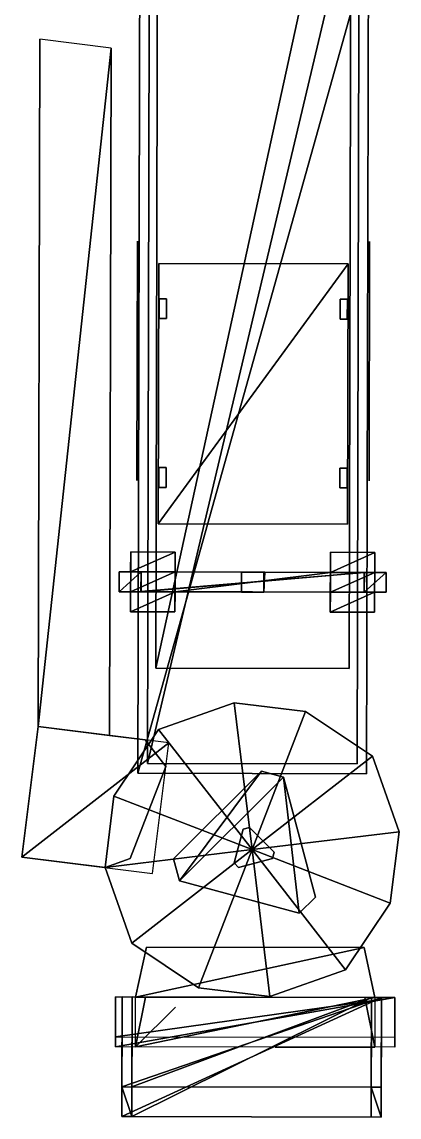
# Model space of a CAD drawing. Header units: millimetres. Extents: x -39 to 131, y -304 to 0.
# Drawn here: x -29.82 to -26.04, y -138.36 to -127.38 of the extents above; entities that cross this region are included whole.
import ezdxf

# ---------------------------------------------------------------- set-up
doc = ezdxf.new("R2010")
doc.units = ezdxf.units.MM
for name, color, linetype in [('MESH145', 7, 'Continuous'), ('MESH146', 7, 'Continuous'), ('MESH17', 7, 'Continuous'), ('MESH173', 7, 'Continuous'), ('MESH174', 7, 'Continuous'), ('MESH18', 7, 'Continuous'), ('MESH231', 7, 'Continuous'), ('MESH232', 7, 'Continuous'), ('MESH233', 7, 'Continuous'), ('MESH234', 7, 'Continuous'), ('MESH235', 7, 'Continuous'), ('MESH236', 7, 'Continuous'), ('MESH370', 7, 'Continuous'), ('MESH371', 7, 'Continuous'), ('MESH372', 7, 'Continuous'), ('MESH373', 7, 'Continuous'), ('MESH374', 7, 'Continuous'), ('MESH375', 7, 'Continuous'), ('MESH376', 7, 'Continuous'), ('MESH377', 7, 'Continuous'), ('MESH378', 7, 'Continuous'), ('MESH443', 7, 'Continuous'), ('MESH444', 7, 'Continuous'), ('MESH503', 7, 'Continuous'), ('MESH504', 7, 'Continuous'), ('MESH505', 7, 'Continuous'), ('MESH506', 7, 'Continuous'), ('MESH507', 7, 'Continuous'), ('MESH508', 7, 'Continuous'), ('MESH85', 7, 'Continuous'), ('MESH86', 7, 'Continuous'), ('MESH87', 7, 'Continuous'), ('MESH88', 7, 'Continuous'), ('MESH89', 7, 'Continuous'), ('MESH90', 7, 'Continuous'), ('TUNNEL2117', 7, 'Continuous'), ('TUNNEL3129', 7, 'Continuous')]:
    doc.layers.add(name, color=color, linetype=linetype)

msp = doc.modelspace()

# ---------------------------------------------------------------- meshes
at = {"layer": 'MESH145'}
mesh = msp.add_polyface(dxfattribs=at)
corners = [(-27.295, -135.709, 5.945), (-27.312, -135.772, 5.945), (-27.295, -135.709, 5.703), (-27.312, -135.772, 5.703), (-27.312, -135.772, 5.945), (-27.652, -135.862, 5.945), (-27.312, -135.772, 5.703), (-27.652, -135.862, 5.703), (-27.698, -135.816, 5.703), (-27.652, -135.862, 5.703), (-27.652, -135.862, 5.945), (-27.698, -135.816, 5.945), (-27.606, -135.476, 5.703), (-27.698, -135.816, 5.703), (-27.698, -135.816, 5.945), (-27.606, -135.476, 5.945), (-27.543, -135.46, 5.945), (-27.606, -135.476, 5.703), (-27.606, -135.476, 5.945), (-27.543, -135.46, 5.703), (-27.543, -135.46, 5.945), (-27.295, -135.709, 5.703), (-27.543, -135.46, 5.703), (-27.295, -135.709, 5.945)]
mesh.append_faces([[corners[k] for k in face] for face in [(0, 1, 2), (2, 1, 3), (4, 5, 6), (5, 7, 6), (8, 9, 10), (8, 10, 11), (12, 13, 14), (12, 14, 15), (16, 17, 18), (16, 19, 17), (20, 21, 22), (20, 23, 21)]])
at = {"layer": 'MESH146'}
mesh = msp.add_polyface(dxfattribs=at)
corners = [(-26.883, -136.158, 5.933), (-27.203, -134.955, 5.933), (-27.045, -136.319, 5.933), (-27.203, -134.955, 6.683), (-26.883, -136.158, 5.933), (-27.203, -134.955, 5.933), (-26.883, -136.158, 6.683), (-26.883, -136.158, 6.683), (-27.203, -134.955, 6.683), (-27.045, -136.319, 6.683), (-27.045, -136.319, 6.683), (-27.203, -134.955, 6.683), (-28.246, -135.994, 6.683), (-27.203, -134.955, 6.683), (-27.423, -134.896, 6.683), (-28.246, -135.994, 6.683), (-27.203, -134.955, 6.683), (-27.423, -134.896, 5.933), (-27.423, -134.896, 6.683), (-27.203, -134.955, 5.933), (-27.203, -134.955, 5.933), (-27.423, -134.896, 5.933), (-28.246, -135.994, 5.933), (-27.423, -134.896, 5.933), (-28.305, -135.774, 5.933), (-28.246, -135.994, 5.933), (-27.423, -134.896, 6.683), (-27.423, -134.896, 5.933), (-28.305, -135.774, 5.933), (-28.305, -135.774, 6.683), (-28.305, -135.774, 5.933), (-28.246, -135.994, 6.683), (-28.305, -135.774, 6.683), (-28.246, -135.994, 5.933), (-28.246, -135.994, 6.683), (-28.246, -135.994, 5.933), (-27.045, -136.319, 5.933), (-27.045, -136.319, 5.933), (-27.203, -134.955, 5.933), (-28.246, -135.994, 5.933), (-27.045, -136.319, 6.683), (-27.045, -136.319, 6.683), (-27.045, -136.319, 5.933), (-26.883, -136.158, 5.933), (-26.883, -136.158, 6.683), (-27.423, -134.896, 6.683), (-28.305, -135.774, 6.683), (-28.246, -135.994, 6.683)]
mesh.append_faces([[corners[k] for k in face] for face in [(0, 1, 2), (3, 4, 5), (3, 6, 4), (7, 8, 9), (10, 11, 12), (13, 14, 15), (16, 17, 18), (16, 19, 17), (20, 21, 22), (23, 24, 25), (26, 27, 28), (26, 28, 29), (30, 31, 32), (30, 33, 31), (34, 35, 36), (37, 38, 39), (40, 34, 36), (41, 42, 43), (41, 43, 44), (45, 46, 47)]])
at = {"layer": 'MESH17'}
mesh = msp.add_polyface(dxfattribs=at)
corners = [(-26.34, -129.585, 5.149), (-26.345, -131.985, 5.149), (-26.345, -131.985, 3.666), (-26.34, -129.585, 3.666)]
mesh.append_faces([[corners[k] for k in face] for face in [(0, 1, 2), (0, 2, 3)]])
at = {"layer": 'MESH173'}
mesh = msp.add_polyface(dxfattribs=at)
corners = [(-26.223, -138.364, 5.432), (-26.323, -138.064, 3.232), (-26.223, -138.064, 3.232), (-26.323, -138.364, 5.432), (-26.321, -137.164, 3.332), (-26.323, -138.064, 3.232), (-26.323, -138.364, 5.432), (-26.321, -137.164, 3.332), (-28.723, -138.059, 3.232), (-26.323, -138.064, 3.232), (-26.321, -137.164, 3.332), (-28.721, -137.159, 3.332), (-28.723, -138.059, 3.232), (-28.721, -137.159, 3.332), (-28.723, -138.359, 5.432), (-28.723, -138.059, 3.232), (-28.721, -137.159, 5.532), (-28.723, -138.359, 5.432), (-28.721, -137.159, 3.332), (-26.321, -137.164, 5.532), (-28.723, -138.359, 5.432), (-28.721, -137.159, 5.532), (-26.321, -137.164, 5.532), (-26.323, -138.364, 5.432), (-28.723, -138.359, 5.432), (-26.321, -137.164, 3.332), (-26.323, -138.364, 5.432), (-26.321, -137.164, 5.532), (-28.723, -138.359, 5.432), (-28.823, -138.059, 3.232), (-28.723, -138.059, 3.232), (-28.823, -138.359, 5.432), (-28.823, -138.059, 3.232), (-28.723, -138.359, 5.432)]
mesh.append_faces([[corners[k] for k in face] for face in [(0, 1, 2), (3, 1, 0), (4, 5, 6), (7, 8, 9), (10, 11, 12), (13, 14, 15), (16, 17, 18), (19, 20, 21), (22, 23, 24), (25, 26, 27), (28, 29, 30), (31, 32, 33)]])
at = {"layer": 'MESH174'}
mesh = msp.add_polyface(dxfattribs=at)
corners = [(-28.823, -138.359, 5.532), (-26.223, -138.364, 5.432), (-26.223, -138.364, 5.532), (-28.823, -138.359, 5.432), (-26.221, -137.164, 5.632), (-28.823, -138.359, 5.532), (-26.223, -138.364, 5.532), (-26.221, -137.164, 5.632), (-28.821, -137.159, 5.632), (-28.823, -138.359, 5.532), (-28.821, -137.159, 5.632), (-28.821, -137.159, 3.232), (-28.823, -138.359, 5.532), (-28.821, -137.159, 3.232), (-28.823, -138.059, 3.132), (-28.823, -138.359, 5.532), (-26.221, -137.164, 3.232), (-28.823, -138.059, 3.132), (-28.821, -137.159, 3.232), (-26.221, -137.164, 3.232), (-26.223, -138.064, 3.132), (-28.823, -138.059, 3.132), (-26.221, -137.164, 3.232), (-26.223, -138.364, 5.532), (-26.223, -138.064, 3.132), (-26.221, -137.164, 5.632), (-26.223, -138.364, 5.532), (-26.221, -137.164, 3.232), (-28.823, -138.059, 3.232), (-28.823, -138.059, 3.132), (-26.223, -138.064, 3.132), (-26.223, -138.064, 3.232)]
mesh.append_faces([[corners[k] for k in face] for face in [(0, 1, 2), (0, 3, 1), (4, 5, 6), (7, 8, 9), (10, 11, 12), (13, 14, 15), (16, 17, 18), (19, 20, 21), (22, 23, 24), (25, 26, 27), (28, 29, 30), (28, 30, 31)]])
at = {"layer": 'MESH18'}
mesh = msp.add_polyface(dxfattribs=at)
corners = [(-28.667, -129.58, 3.666), (-28.673, -131.98, 5.149), (-28.667, -129.58, 5.149), (-28.673, -131.98, 3.666)]
mesh.append_faces([[corners[k] for k in face] for face in [(0, 1, 2), (0, 3, 1)]])
at = {"layer": 'MESH231'}
mesh = msp.add_polyface(dxfattribs=at)
corners = [(-26.044, -135.504, 3.132), (-27.517, -135.682, 3.132), (-26.312, -134.745, 3.132), (-26.133, -136.218, 3.132), (-26.044, -135.504, 5.7), (-26.133, -136.218, 3.132), (-26.044, -135.504, 3.132), (-26.133, -136.218, 5.7), (-26.044, -135.504, 5.7), (-27.517, -135.682, 5.7), (-26.133, -136.218, 5.7), (-26.312, -134.745, 5.7), (-26.312, -134.745, 5.7), (-26.044, -135.504, 5.7), (-26.044, -135.504, 3.132), (-26.312, -134.745, 3.132), (-26.312, -134.745, 5.7), (-26.312, -134.745, 3.132), (-26.982, -134.298, 3.132), (-26.982, -134.298, 3.132), (-27.696, -134.209, 3.132), (-28.455, -134.477, 3.132), (-28.902, -135.147, 3.132), (-28.991, -135.861, 3.132), (-28.723, -136.62, 3.132), (-28.053, -137.067, 3.132), (-27.339, -137.156, 3.132), (-28.053, -137.067, 5.7), (-28.053, -137.067, 3.132), (-27.339, -137.156, 3.132), (-28.723, -136.62, 5.7), (-28.053, -137.067, 3.132), (-28.053, -137.067, 5.7), (-28.723, -136.62, 3.132), (-28.991, -135.861, 3.132), (-28.723, -136.62, 3.132), (-28.723, -136.62, 5.7), (-28.991, -135.861, 3.132), (-28.723, -136.62, 5.7), (-28.991, -135.861, 5.7), (-28.991, -135.861, 5.7), (-28.723, -136.62, 5.7), (-28.902, -135.147, 5.7), (-28.455, -134.477, 5.7), (-27.696, -134.209, 5.7), (-26.982, -134.298, 5.7), (-26.982, -134.298, 5.7), (-27.696, -134.209, 3.132), (-27.696, -134.209, 5.7), (-26.982, -134.298, 3.132), (-26.982, -134.298, 5.7), (-27.696, -134.209, 5.7), (-27.696, -134.209, 3.132), (-28.455, -134.477, 3.132), (-28.455, -134.477, 5.7), (-28.455, -134.477, 5.432), (-28.902, -135.147, 5.7), (-28.455, -134.477, 5.7), (-28.902, -135.147, 5.432), (-27.517, -135.682, 5.432), (-28.902, -135.147, 5.432), (-28.455, -134.477, 5.432), (-28.991, -135.861, 5.432), (-28.902, -135.147, 5.432), (-28.991, -135.861, 5.432), (-28.991, -135.861, 5.7), (-28.902, -135.147, 5.7), (-28.053, -137.067, 5.7), (-27.339, -137.156, 5.7), (-26.58, -136.888, 5.7), (-26.133, -136.218, 5.7), (-26.58, -136.888, 5.7), (-26.58, -136.888, 3.132), (-27.339, -137.156, 5.7), (-26.58, -136.888, 3.132), (-26.58, -136.888, 5.7), (-27.339, -137.156, 3.132), (-27.339, -137.156, 5.7), (-26.58, -136.888, 3.132), (-26.133, -136.218, 3.132)]
mesh.append_faces([[corners[k] for k in face] for face in [(0, 1, 2), (0, 3, 1), (4, 5, 6), (4, 7, 5), (8, 9, 10), (8, 11, 9), (12, 13, 14), (12, 14, 15), (16, 17, 18), (2, 1, 19), (19, 1, 20), (1, 21, 20), (1, 22, 21), (1, 23, 22), (1, 24, 23), (1, 25, 24), (26, 25, 1), (27, 28, 29), (30, 31, 32), (30, 33, 31), (34, 35, 36), (37, 38, 39), (9, 40, 41), (9, 42, 40), (9, 43, 42), (9, 44, 43), (45, 44, 9), (46, 47, 48), (46, 49, 47), (16, 18, 50), (11, 45, 9), (51, 52, 53), (51, 53, 54), (55, 56, 57), (55, 58, 56), (59, 60, 61), (59, 62, 60), (63, 64, 65), (63, 65, 66), (9, 41, 67), (68, 9, 67), (69, 9, 68), (10, 9, 69), (70, 71, 72), (73, 74, 75), (73, 76, 74), (27, 29, 77), (78, 26, 1), (3, 78, 1), (70, 72, 79)]])
at = {"layer": 'MESH232'}
mesh = msp.add_polyface(dxfattribs=at)
corners = [(-28.946, -134.536, 4.132), (-28.589, -134.581, 3.132), (-28.589, -134.581, 4.132), (-28.946, -134.536, 3.132), (-28.931, -127.645, 1.532), (-28.946, -134.536, 3.132), (-28.946, -134.536, 4.132), (-28.931, -127.645, 0.532), (-28.589, -134.581, 4.132), (-28.946, -134.536, 3.132), (-28.946, -134.536, 4.132), (-28.589, -134.581, 3.132)]
mesh.append_faces([[corners[k] for k in face] for face in [(0, 1, 2), (0, 3, 1), (4, 5, 6), (7, 5, 4), (8, 9, 10), (8, 11, 9)]])
at = {"layer": 'MESH233'}
mesh = msp.add_polyface(dxfattribs=at)
corners = [(-29.825, -135.757, 4.132), (-28.991, -135.861, 3.132), (-28.991, -135.861, 4.132), (-29.825, -135.757, 3.132), (-29.661, -134.447, 3.132), (-29.825, -135.757, 3.132), (-29.825, -135.757, 4.132), (-29.661, -134.447, 4.132), (-29.825, -135.757, 3.132), (-29.661, -134.447, 3.132), (-29.825, -135.757, 4.132), (-29.661, -134.447, 4.132), (-29.645, -127.556, 1.532), (-29.661, -134.447, 4.132), (-29.661, -134.447, 3.132), (-29.645, -127.556, 0.532), (-28.991, -135.861, 4.132), (-29.825, -135.757, 3.132), (-29.825, -135.757, 4.132), (-28.991, -135.861, 3.132)]
mesh.append_faces([[corners[k] for k in face] for face in [(0, 1, 2), (0, 3, 1), (4, 5, 6), (7, 8, 9), (7, 10, 8), (4, 6, 11), (12, 13, 14), (12, 14, 15), (16, 17, 18), (16, 19, 17)]])
at = {"layer": 'MESH234'}
mesh = msp.add_polyface(dxfattribs=at)
corners = [(-28.931, -127.645, 0.632), (-29.661, -134.447, 3.232), (-28.946, -134.536, 3.232), (-28.931, -127.645, 0.632), (-29.645, -127.556, 0.632), (-29.661, -134.447, 3.232)]
mesh.append_faces([[corners[k] for k in face] for face in [(0, 1, 2), (3, 4, 5)]])
at = {"layer": 'MESH235'}
mesh = msp.add_polyface(dxfattribs=at)
corners = [(-28.589, -134.581, 3.132), (-28.381, -134.849, 5.432), (-28.589, -134.581, 5.432), (-28.381, -134.849, 3.132), (-28.381, -134.849, 3.132), (-28.738, -135.772, 5.432), (-28.381, -134.849, 5.432), (-28.738, -135.772, 3.132), (-28.738, -135.772, 5.432), (-28.738, -135.772, 3.132), (-28.991, -135.861, 3.132), (-28.738, -135.772, 5.432), (-28.991, -135.861, 3.132), (-28.991, -135.861, 5.432)]
mesh.append_faces([[corners[k] for k in face] for face in [(0, 1, 2), (0, 3, 1), (4, 5, 6), (4, 7, 5), (8, 9, 10), (11, 12, 13)]])
at = {"layer": 'MESH236'}
mesh = msp.add_polyface(dxfattribs=at)
corners = [(-28.351, -134.611, 3.232), (-29.825, -135.757, 3.232), (-28.515, -135.921, 3.232), (-29.661, -134.447, 3.232)]
mesh.append_faces([[corners[k] for k in face] for face in [(0, 1, 2), (0, 3, 1)]])
at = {"layer": 'MESH370'}
mesh = msp.add_polyface(dxfattribs=at)
corners = [(-28.629, -132.898, 8.581), (-28.85, -133.096, 8.581), (-28.629, -133.097, 8.581), (-28.85, -132.897, 8.581), (-28.629, -132.898, 8.581), (-28.85, -132.897, 8.255), (-28.85, -132.897, 8.581), (-28.629, -132.898, 8.255), (-28.629, -132.898, 8.581), (-28.629, -133.097, 8.255), (-28.629, -132.898, 8.255), (-28.629, -133.097, 8.581), (-28.85, -133.096, 8.581), (-28.629, -133.097, 8.255), (-28.629, -133.097, 8.581), (-28.85, -133.096, 8.255), (-28.85, -132.897, 8.255), (-28.85, -133.096, 8.255), (-28.85, -133.096, 8.581), (-28.85, -132.897, 0.182), (-28.85, -133.096, 0.182), (-28.629, -132.898, 0.182), (-28.85, -133.096, 0.182), (-28.85, -132.897, 0.182), (-28.629, -133.097, 0.182), (-26.393, -132.903, 0.182), (-26.394, -133.102, 0.182), (-26.172, -132.903, 0.182), (-26.173, -133.102, 0.182), (-26.172, -132.903, 8.255), (-26.173, -133.102, 0.182), (-26.172, -132.903, 0.182), (-26.173, -133.102, 8.255), (-26.172, -132.903, 8.581), (-26.173, -133.102, 8.581), (-26.172, -132.903, 8.581), (-26.394, -133.102, 8.581), (-26.173, -133.102, 8.581), (-26.393, -132.903, 8.581), (-26.172, -132.903, 8.581), (-26.393, -132.903, 8.255), (-26.393, -132.903, 8.581), (-26.172, -132.903, 8.255), (-26.393, -132.903, 0.182), (-26.172, -132.903, 0.182), (-26.393, -132.903, 8.255), (-26.394, -133.102, 8.581), (-26.393, -132.903, 8.581), (-26.394, -133.102, 8.255), (-26.393, -132.903, 0.582), (-26.394, -133.102, 0.582), (-26.393, -132.903, 0.582), (-28.629, -133.097, 0.582), (-26.394, -133.102, 0.582), (-28.629, -132.898, 0.582), (-26.393, -132.903, 0.582), (-28.629, -132.898, 0.182), (-28.629, -132.898, 0.582), (-26.393, -132.903, 0.182), (-28.629, -133.097, 0.582), (-28.629, -132.898, 0.582), (-28.629, -133.097, 0.582), (-26.394, -133.102, 0.182), (-26.394, -133.102, 0.582), (-28.629, -133.097, 0.182), (-26.394, -133.102, 8.581), (-26.394, -133.102, 8.255), (-26.173, -133.102, 8.255), (-26.173, -133.102, 0.182), (-26.394, -133.102, 0.182), (-26.173, -133.102, 8.581), (-28.85, -133.096, 0.182), (-28.629, -133.097, 0.182), (-28.629, -132.898, 0.182), (-28.85, -132.897, 0.182), (-28.85, -132.897, 8.581)]
mesh.append_faces([[corners[k] for k in face] for face in [(0, 1, 2), (0, 3, 1), (4, 5, 6), (4, 7, 5), (8, 9, 10), (8, 11, 9), (12, 13, 14), (12, 15, 13), (16, 17, 18), (19, 17, 16), (19, 20, 17), (21, 22, 23), (21, 24, 22), (25, 24, 21), (25, 26, 24), (27, 26, 25), (27, 28, 26), (29, 30, 31), (29, 32, 30), (33, 32, 29), (33, 34, 32), (35, 36, 37), (35, 38, 36), (39, 40, 41), (39, 42, 40), (42, 43, 40), (42, 44, 43), (45, 46, 47), (45, 48, 46), (49, 48, 45), (49, 50, 48), (51, 52, 53), (51, 54, 52), (55, 56, 57), (55, 58, 56), (10, 59, 60), (10, 9, 59), (61, 62, 63), (61, 64, 62), (65, 66, 67), (66, 68, 67), (66, 69, 68), (65, 67, 70), (15, 71, 72), (15, 72, 13), (7, 73, 74), (7, 74, 5), (16, 18, 75)]])
at = {"layer": 'MESH371'}
mesh = msp.add_polyface(dxfattribs=at)
corners = [(-28.289, -132.698, -0.418), (-28.29, -132.898, -0.618), (-28.735, -132.897, -0.618), (-28.289, -132.698, -0.418), (-28.735, -132.897, -0.618), (-28.734, -132.697, -0.418), (-28.289, -132.698, -0.218), (-28.289, -132.698, -0.418), (-28.734, -132.697, -0.418), (-28.734, -132.697, -0.218), (-28.289, -132.698, -0.218), (-28.734, -132.697, -0.218), (-28.735, -132.897, -0.018), (-28.735, -132.897, -0.018), (-28.29, -132.898, -0.018), (-28.29, -132.898, -0.018), (-28.735, -132.897, -0.018), (-28.735, -133.097, -0.018), (-28.29, -133.098, -0.018), (-28.29, -133.098, -0.018), (-28.735, -133.097, -0.018), (-28.736, -133.297, -0.218), (-28.29, -133.098, -0.018), (-28.736, -133.297, -0.218), (-28.291, -133.298, -0.218), (-28.736, -133.297, -0.218), (-28.291, -133.298, -0.418), (-28.291, -133.298, -0.218), (-28.736, -133.297, -0.418), (-28.29, -133.098, -0.618), (-28.291, -133.298, -0.418), (-28.736, -133.297, -0.418), (-28.29, -133.098, -0.618), (-28.736, -133.297, -0.418), (-28.735, -133.097, -0.618)]
mesh.append_faces([[corners[k] for k in face] for face in [(0, 1, 2), (3, 4, 5), (6, 7, 8), (6, 8, 9), (10, 11, 12), (10, 13, 14), (15, 16, 17), (15, 17, 18), (19, 20, 21), (22, 23, 24), (25, 26, 27), (25, 28, 26), (29, 30, 31), (32, 33, 34)]])
at = {"layer": 'MESH372'}
mesh = msp.add_polyface(dxfattribs=at)
corners = [(-26.288, -132.702, -0.418), (-26.288, -132.903, -0.618), (-26.733, -132.902, -0.618), (-26.288, -132.702, -0.418), (-26.733, -132.902, -0.618), (-26.732, -132.701, -0.418), (-26.288, -132.702, -0.218), (-26.288, -132.702, -0.418), (-26.732, -132.701, -0.418), (-26.732, -132.701, -0.218), (-26.288, -132.702, -0.218), (-26.732, -132.701, -0.218), (-26.733, -132.902, -0.018), (-26.288, -132.702, -0.218), (-26.733, -132.902, -0.018), (-26.288, -132.903, -0.018), (-26.288, -132.903, -0.018), (-26.733, -132.902, -0.018), (-26.733, -133.101, -0.018), (-26.289, -133.102, -0.018), (-26.289, -133.102, -0.018), (-26.733, -133.101, -0.018), (-26.734, -133.301, -0.218), (-26.289, -133.102, -0.018), (-26.734, -133.301, -0.218), (-26.289, -133.302, -0.218), (-26.734, -133.301, -0.218), (-26.289, -133.302, -0.418), (-26.289, -133.302, -0.218), (-26.734, -133.301, -0.418), (-26.289, -133.102, -0.618), (-26.289, -133.302, -0.418), (-26.734, -133.301, -0.418), (-26.289, -133.102, -0.618), (-26.734, -133.301, -0.418), (-26.733, -133.101, -0.618)]
mesh.append_faces([[corners[k] for k in face] for face in [(0, 1, 2), (3, 4, 5), (6, 7, 8), (6, 8, 9), (10, 11, 12), (13, 14, 15), (16, 17, 18), (16, 18, 19), (20, 21, 22), (23, 24, 25), (26, 27, 28), (26, 29, 27), (30, 31, 32), (33, 34, 35)]])
at = {"layer": 'MESH373'}
mesh = msp.add_polyface(dxfattribs=at)
corners = [(-27.389, -132.9, 0.182), (-27.401, -133.1, 0.182), (-27.401, -133.1, -0.218), (-27.623, -133.099, 0.182), (-27.401, -133.1, -0.218), (-27.401, -133.1, 0.182), (-27.623, -133.099, -0.218), (-27.622, -132.9, -0.218), (-27.623, -133.099, -0.218), (-27.623, -133.099, 0.182), (-27.622, -132.9, 0.182), (-27.389, -132.9, 0.182), (-27.622, -132.9, -0.218), (-27.622, -132.9, 0.182), (-27.389, -132.9, 0.182), (-27.4, -132.9, -0.218), (-27.622, -132.9, -0.218), (-27.4, -132.9, -0.218), (-27.389, -132.9, 0.182), (-27.401, -133.1, -0.218)]
mesh.append_faces([[corners[k] for k in face] for face in [(0, 1, 2), (3, 4, 5), (3, 6, 4), (7, 8, 9), (7, 9, 10), (11, 12, 13), (14, 15, 16), (17, 18, 19)]])
at = {"layer": 'MESH374'}
mesh = msp.add_polyface(dxfattribs=at)
corners = [(-26.733, -132.902, -0.418), (-26.733, -133.101, -0.418), (-28.29, -133.098, -0.418), (-28.29, -133.098, -0.218), (-28.29, -133.098, -0.418), (-26.733, -133.101, -0.418), (-26.733, -133.101, -0.218), (-26.733, -132.902, -0.218), (-28.29, -133.098, -0.218), (-26.733, -133.101, -0.218), (-28.29, -132.898, -0.218), (-26.733, -132.902, -0.218), (-28.29, -132.898, -0.418), (-28.29, -132.898, -0.218), (-26.733, -132.902, -0.418), (-28.29, -132.898, -0.418)]
mesh.append_faces([[corners[k] for k in face] for face in [(0, 1, 2), (3, 4, 5), (3, 5, 6), (7, 8, 9), (7, 10, 8), (11, 12, 13), (11, 14, 12), (0, 2, 15)]])
at = {"layer": 'MESH375'}
mesh = msp.add_polyface(dxfattribs=at)
corners = [(-28.734, -132.697, -0.618), (-28.736, -133.297, -0.018), (-28.734, -132.697, -0.018), (-28.736, -133.297, -0.618)]
mesh.append_faces([[corners[k] for k in face] for face in [(0, 1, 2), (0, 3, 1)]])
at = {"layer": 'MESH376'}
mesh = msp.add_polyface(dxfattribs=at)
corners = [(-26.732, -132.701, -0.618), (-26.734, -133.301, -0.018), (-26.732, -132.701, -0.018), (-26.734, -133.301, -0.618)]
mesh.append_faces([[corners[k] for k in face] for face in [(0, 1, 2), (0, 3, 1)]])
at = {"layer": 'MESH377'}
mesh = msp.add_polyface(dxfattribs=at)
corners = [(-28.289, -132.698, -0.018), (-28.291, -133.298, -0.018), (-28.291, -133.298, -0.618), (-28.289, -132.698, -0.618)]
mesh.append_faces([[corners[k] for k in face] for face in [(0, 1, 2), (0, 2, 3)]])
at = {"layer": 'MESH378'}
mesh = msp.add_polyface(dxfattribs=at)
corners = [(-26.288, -132.702, -0.018), (-26.289, -133.302, -0.018), (-26.289, -133.302, -0.618), (-26.288, -132.702, -0.618)]
mesh.append_faces([[corners[k] for k in face] for face in [(0, 1, 2), (0, 2, 3)]])
at = {"layer": 'MESH443'}
mesh = msp.add_polyface(dxfattribs=at)
corners = [(-26.392, -132.902, 5.653), (-26.393, -133.1, 5.653), (-28.631, -133.095, 5.653), (-28.631, -133.095, 6.053), (-28.631, -133.095, 5.653), (-26.393, -133.1, 5.653), (-26.393, -133.1, 6.053), (-26.392, -132.902, 6.053), (-28.631, -133.095, 6.053), (-26.393, -133.1, 6.053), (-28.63, -132.896, 6.053), (-26.392, -132.902, 6.053), (-28.63, -132.896, 5.653), (-28.63, -132.896, 6.053), (-26.392, -132.902, 5.653), (-28.63, -132.896, 5.653)]
mesh.append_faces([[corners[k] for k in face] for face in [(0, 1, 2), (3, 4, 5), (3, 5, 6), (7, 8, 9), (7, 10, 8), (11, 12, 13), (11, 14, 12), (0, 2, 15)]])
at = {"layer": 'MESH444'}
mesh = msp.add_polyface(dxfattribs=at)
corners = [(-26.392, -132.902, 3.202), (-28.631, -133.095, 3.202), (-26.393, -133.1, 3.202), (-28.63, -132.896, 3.202), (-26.392, -132.902, 3.202), (-28.63, -132.896, 2.802), (-28.63, -132.896, 3.202), (-26.392, -132.902, 2.802), (-26.392, -132.902, 2.802), (-28.631, -133.095, 2.802), (-28.63, -132.896, 2.802), (-26.393, -133.1, 2.802), (-28.631, -133.095, 3.202), (-28.631, -133.095, 2.802), (-26.393, -133.1, 2.802), (-26.393, -133.1, 3.202)]
mesh.append_faces([[corners[k] for k in face] for face in [(0, 1, 2), (0, 3, 1), (4, 5, 6), (4, 7, 5), (8, 9, 10), (8, 11, 9), (12, 13, 14), (12, 14, 15)]])
at = {"layer": 'MESH503'}
mesh = msp.add_polyface(dxfattribs=at)
corners = [(-26.352, -126.658, 3.196), (-26.37, -134.921, 3.196), (-28.661, -134.916, 3.196), (-26.352, -126.658, 5.653), (-26.37, -134.921, 3.196), (-26.352, -126.658, 3.196), (-26.37, -134.921, 5.653), (-26.352, -126.658, 5.653), (-28.661, -134.916, 5.653), (-26.37, -134.921, 5.653), (-28.642, -126.653, 5.653), (-26.352, -126.658, 5.653), (-28.642, -126.653, 3.196), (-28.642, -126.653, 5.653), (-26.352, -126.658, 3.196), (-28.642, -126.653, 3.196), (-28.642, -126.653, 3.196), (-28.661, -134.916, 3.196), (-28.661, -134.916, 5.653), (-28.642, -126.653, 5.653)]
mesh.append_faces([[corners[k] for k in face] for face in [(0, 1, 2), (3, 4, 5), (3, 6, 4), (7, 8, 9), (7, 10, 8), (11, 12, 13), (11, 14, 12), (0, 2, 15), (16, 17, 18), (16, 18, 19)]])
at = {"layer": 'MESH504'}
mesh = msp.add_polyface(dxfattribs=at)
corners = [(-26.562, -130.162, 3.213), (-26.563, -130.362, 3.213), (-26.563, -130.362, 3.019), (-26.635, -130.362, 3.213), (-26.563, -130.362, 3.019), (-26.563, -130.362, 3.213), (-26.635, -130.362, 3.019), (-26.634, -130.162, 3.019), (-26.635, -130.362, 3.019), (-26.635, -130.362, 3.213), (-26.634, -130.162, 3.213), (-26.562, -130.162, 3.213), (-26.634, -130.162, 3.019), (-26.634, -130.162, 3.213), (-26.562, -130.162, 3.019), (-26.562, -130.162, 3.019)]
mesh.append_faces([[corners[k] for k in face] for face in [(0, 1, 2), (3, 4, 5), (3, 6, 4), (7, 8, 9), (7, 9, 10), (11, 12, 13), (11, 14, 12), (0, 2, 15)]])
at = {"layer": 'MESH505'}
mesh = msp.add_polyface(dxfattribs=at)
corners = [(-26.566, -131.856, 3.213), (-26.566, -131.856, 3.019), (-26.638, -131.856, 3.019), (-26.566, -131.856, 3.213), (-26.566, -132.056, 3.019), (-26.566, -131.856, 3.019), (-26.566, -132.056, 3.213), (-26.639, -132.056, 3.213), (-26.566, -132.056, 3.019), (-26.566, -132.056, 3.213), (-26.639, -132.056, 3.019), (-26.638, -131.856, 3.019), (-26.639, -132.056, 3.019), (-26.639, -132.056, 3.213), (-26.638, -131.856, 3.213), (-26.638, -131.856, 3.213)]
mesh.append_faces([[corners[k] for k in face] for face in [(0, 1, 2), (3, 4, 5), (3, 6, 4), (7, 8, 9), (7, 10, 8), (11, 12, 13), (11, 13, 14), (0, 2, 15)]])
at = {"layer": 'MESH506'}
mesh = msp.add_polyface(dxfattribs=at)
corners = [(-28.38, -131.852, 3.213), (-28.38, -132.052, 3.213), (-28.38, -132.052, 3.019), (-28.452, -132.052, 3.213), (-28.38, -132.052, 3.019), (-28.38, -132.052, 3.213), (-28.452, -132.052, 3.019), (-28.452, -131.852, 3.019), (-28.452, -132.052, 3.019), (-28.452, -132.052, 3.213), (-28.452, -131.852, 3.213), (-28.38, -131.852, 3.213), (-28.452, -131.852, 3.019), (-28.452, -131.852, 3.213), (-28.38, -131.852, 3.019), (-28.38, -131.852, 3.019)]
mesh.append_faces([[corners[k] for k in face] for face in [(0, 1, 2), (3, 4, 5), (3, 6, 4), (7, 8, 9), (7, 9, 10), (11, 12, 13), (11, 14, 12), (0, 2, 15)]])
at = {"layer": 'MESH507'}
mesh = msp.add_polyface(dxfattribs=at)
corners = [(-28.376, -130.158, 3.213), (-28.376, -130.158, 3.019), (-28.448, -130.158, 3.019), (-28.376, -130.158, 3.213), (-28.376, -130.358, 3.019), (-28.376, -130.158, 3.019), (-28.376, -130.358, 3.213), (-28.449, -130.358, 3.213), (-28.376, -130.358, 3.019), (-28.376, -130.358, 3.213), (-28.449, -130.358, 3.019), (-28.448, -130.158, 3.019), (-28.449, -130.358, 3.019), (-28.449, -130.358, 3.213), (-28.448, -130.158, 3.213), (-28.448, -130.158, 3.213)]
mesh.append_faces([[corners[k] for k in face] for face in [(0, 1, 2), (3, 4, 5), (3, 6, 4), (7, 8, 9), (7, 10, 8), (11, 12, 13), (11, 13, 14), (0, 2, 15)]])
at = {"layer": 'MESH508'}
mesh = msp.add_polyface(dxfattribs=at)
corners = [(-26.554, -129.81, 3.022), (-28.458, -132.416, 3.022), (-26.56, -132.42, 3.022), (-26.554, -129.81, 3.022), (-28.452, -129.806, 3.022), (-28.458, -132.416, 3.022), (-26.554, -129.81, 3.022), (-28.452, -129.806, 2.003), (-28.452, -129.806, 3.022), (-26.554, -129.81, 2.003), (-26.554, -129.81, 3.022), (-26.56, -132.42, 2.003), (-26.554, -129.81, 2.003), (-26.56, -132.42, 3.022), (-28.458, -132.416, 3.022), (-26.56, -132.42, 2.003), (-26.56, -132.42, 3.022), (-28.458, -132.416, 3.022), (-28.458, -132.416, 2.003), (-26.56, -132.42, 2.003), (-28.452, -129.806, 2.003), (-28.458, -132.416, 2.003), (-28.458, -132.416, 3.022), (-26.554, -129.81, 2.003), (-28.458, -132.416, 2.003), (-28.452, -129.806, 2.003), (-26.56, -132.42, 2.003), (-28.452, -129.806, 3.022)]
mesh.append_faces([[corners[k] for k in face] for face in [(0, 1, 2), (3, 4, 5), (6, 7, 8), (6, 9, 7), (10, 11, 12), (10, 13, 11), (14, 15, 16), (17, 18, 19), (20, 21, 22), (23, 24, 25), (23, 26, 24), (20, 22, 27)]])
at = {"layer": 'MESH85'}
mesh = msp.add_polyface(dxfattribs=at)
corners = [(-28.586, -137.16, 5.432), (-26.386, -137.163, 3.232), (-26.386, -137.163, 5.432), (-28.586, -137.16, 5.432), (-28.586, -137.16, 3.232), (-26.386, -137.163, 3.232), (-28.586, -137.16, 5.432), (-28.686, -137.66, 3.232), (-28.586, -137.16, 3.232), (-28.686, -137.66, 5.432), (-26.386, -137.163, 5.432), (-26.386, -137.163, 3.232), (-26.286, -137.663, 5.432), (-26.386, -137.163, 3.232), (-26.286, -137.663, 3.232), (-26.286, -137.663, 5.432)]
mesh.append_faces([[corners[k] for k in face] for face in [(0, 1, 2), (3, 4, 5), (6, 7, 8), (6, 9, 7), (10, 11, 12), (13, 14, 15)]])
at = {"layer": 'MESH86'}
mesh = msp.add_polyface(dxfattribs=at)
corners = [(-28.686, -137.66, 4.132), (-28.286, -137.26, 3.232), (-28.286, -137.26, 4.132), (-28.686, -137.66, 3.232)]
mesh.append_faces([[corners[k] for k in face] for face in [(0, 1, 2), (0, 3, 1)]])
at = {"layer": 'MESH87'}
mesh = msp.add_polyface(dxfattribs=at)
corners = [(-27.286, -137.662, 4.132), (-26.286, -137.663, 3.232), (-26.286, -137.663, 4.132), (-27.286, -137.662, 3.232)]
mesh.append_faces([[corners[k] for k in face] for face in [(0, 1, 2), (0, 3, 1)]])
at = {"layer": 'MESH88'}
mesh = msp.add_polyface(dxfattribs=at)
corners = [(-26.286, -137.163, 5.432), (-26.286, -137.663, 5.432), (-28.686, -137.66, 5.432), (-28.686, -137.16, 5.432)]
mesh.append_faces([[corners[k] for k in face] for face in [(0, 1, 2), (0, 2, 3)]])
at = {"layer": 'MESH89'}
mesh = msp.add_polyface(dxfattribs=at)
corners = [(-26.086, -137.163, 5.632), (-26.086, -137.163, 3.132), (-28.886, -137.159, 3.132), (-26.086, -137.163, 5.632), (-26.086, -137.663, 3.132), (-26.086, -137.163, 3.132), (-26.086, -137.663, 5.632), (-26.086, -137.163, 3.132), (-26.086, -137.663, 3.132), (-28.886, -137.659, 3.132), (-28.886, -137.159, 3.132), (-28.886, -137.159, 3.132), (-28.886, -137.659, 3.132), (-28.886, -137.659, 5.632), (-28.886, -137.159, 5.632), (-28.886, -137.659, 5.632), (-28.886, -137.159, 5.632), (-26.086, -137.163, 5.632), (-28.886, -137.159, 5.632), (-28.886, -137.559, 5.632), (-26.086, -137.563, 5.632)]
mesh.append_faces([[corners[k] for k in face] for face in [(0, 1, 2), (3, 4, 5), (3, 6, 4), (7, 8, 9), (7, 9, 10), (11, 12, 13), (14, 11, 15), (0, 2, 16), (17, 18, 19), (17, 19, 20)]])
at = {"layer": 'MESH90'}
mesh = msp.add_polyface(dxfattribs=at)
corners = [(-26.286, -137.163, 5.532), (-26.395, -136.663, 5.532), (-28.686, -137.16, 5.532), (-26.395, -136.663, 5.532), (-26.286, -137.163, 5.532), (-26.286, -137.163, 3.232), (-26.395, -136.663, 3.232), (-26.286, -137.163, 3.232), (-28.686, -137.16, 3.232), (-26.395, -136.663, 3.232), (-28.575, -136.66, 3.232), (-28.575, -136.66, 3.232), (-28.686, -137.16, 3.232), (-28.686, -137.16, 5.532), (-28.575, -136.66, 5.532), (-28.575, -136.66, 5.532)]
mesh.append_faces([[corners[k] for k in face] for face in [(0, 1, 2), (3, 4, 5), (3, 5, 6), (7, 8, 9), (9, 8, 10), (11, 12, 13), (11, 13, 14), (1, 15, 2)]])
at = {"layer": 'TUNNEL2117'}
mesh = msp.add_polyface(dxfattribs=at)
corners = [(-26.523, -124.897, 5.522), (-28.483, -133.861, 5.522), (-26.543, -133.865, 5.522), (-28.463, -124.893, 5.522), (-28.463, -124.893, 3.335), (-28.483, -133.861, 5.522), (-28.463, -124.893, 5.522), (-28.483, -133.861, 3.335), (-26.523, -124.897, 3.335), (-28.483, -133.861, 3.335), (-28.463, -124.893, 3.335), (-26.543, -133.865, 3.335), (-26.523, -124.897, 5.522), (-26.543, -133.865, 3.335), (-26.523, -124.897, 3.335), (-26.543, -133.865, 5.522)]
mesh.append_faces([[corners[k] for k in face] for face in [(0, 1, 2), (0, 3, 1), (4, 5, 6), (4, 7, 5), (8, 9, 10), (8, 11, 9), (12, 13, 14), (12, 15, 13)]])
at = {"layer": 'TUNNEL3129'}
mesh = msp.add_polyface(dxfattribs=at)
corners = [(-26.444, -125.854, 5.579), (-28.566, -134.817, 5.579), (-26.465, -134.822, 5.579), (-28.546, -125.85, 5.579), (-26.444, -125.854, 5.579), (-28.546, -125.85, 3.26), (-28.546, -125.85, 5.579), (-26.444, -125.854, 3.26), (-26.444, -125.854, 5.579), (-26.465, -134.822, 3.26), (-26.444, -125.854, 3.26), (-26.465, -134.822, 5.579), (-26.444, -125.854, 3.26), (-26.465, -134.822, 3.26), (-28.566, -134.817, 3.26), (-28.546, -125.85, 3.26), (-28.546, -125.85, 3.26), (-28.566, -134.817, 3.26), (-28.566, -134.817, 5.579), (-28.546, -125.85, 5.579)]
mesh.append_faces([[corners[k] for k in face] for face in [(0, 1, 2), (0, 3, 1), (4, 5, 6), (4, 7, 5), (8, 9, 10), (8, 11, 9), (12, 13, 14), (12, 14, 15), (16, 17, 18), (16, 18, 19)]])

doc.saveas('drawing.dxf')
